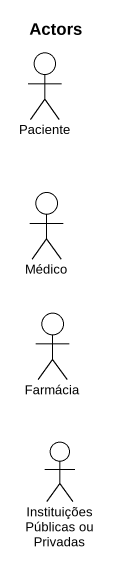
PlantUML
@startuml
title Actors
actor Paciente
actor Médico
actor Farmácia
actor "Instituições Públicas ou Privadas" as Instituições_Públicas_ou
@enduml
